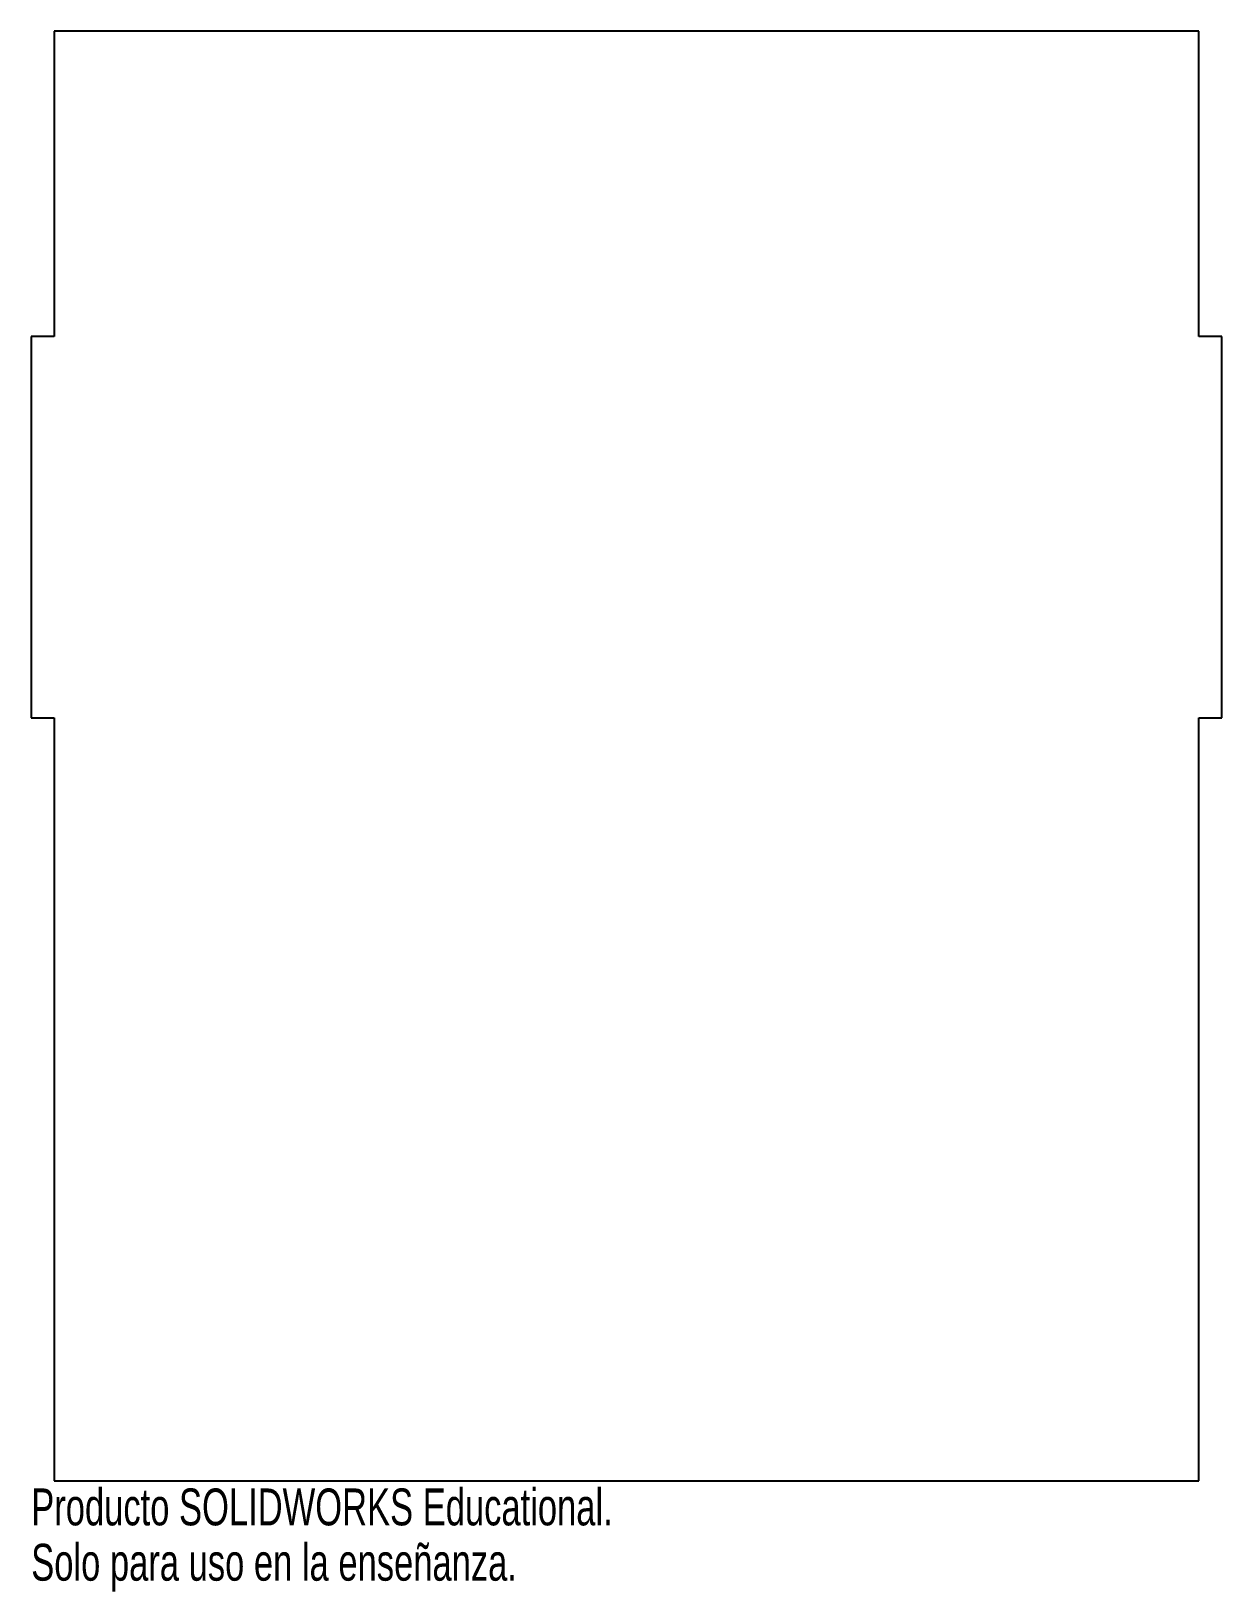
# Model space of a CAD drawing. Header units: millimetres. Extents: x -3 to 153, y -15 to 190.
import ezdxf

# ---------------------------------------------------------------- set-up
doc = ezdxf.new("R2010")
doc.units = ezdxf.units.MM
doc.styles.add('SLDTEXTSTYLE0', font='TXT', dxfattribs={"width": 0.7})

msp = doc.modelspace()

# ---------------------------------------------------------------- linework, layer by layer
at = {"color": 7, "linetype": 'Continuous', "lineweight": 25}
for p, q in [((150, 190), (0, 190)), ((0, 190), (0, 150)), ((150, 150), (150, 190)), ((0, 150), (-3, 150)), ((-3, 150), (-3, 100)), ((153, 150), (150, 150)), ((153, 100), (153, 150)), ((-3, 100), (0, 100)), ((0, 100), (0, 0)), ((150, 0), (150, 100)), ((150, 100), (153, 100)), ((0, 0), (150, 0))]:
    msp.add_line(p, q, dxfattribs=at)

# ---------------------------------------------------------------- texts
at = {"color": 7, "linetype": 'Continuous', "char_height": 4.8336, "attachment_point": 1, "style": 'SLDTEXTSTYLE0'}
for s, insert in [('Producto SOLIDWORKS Educational.', (-3, -1.02)), ('Solo para uso en la enseñanza.', (-3, -8.27))]:
    msp.add_mtext(s, dxfattribs=dict(at, insert=insert))

doc.saveas('drawing.dxf')
